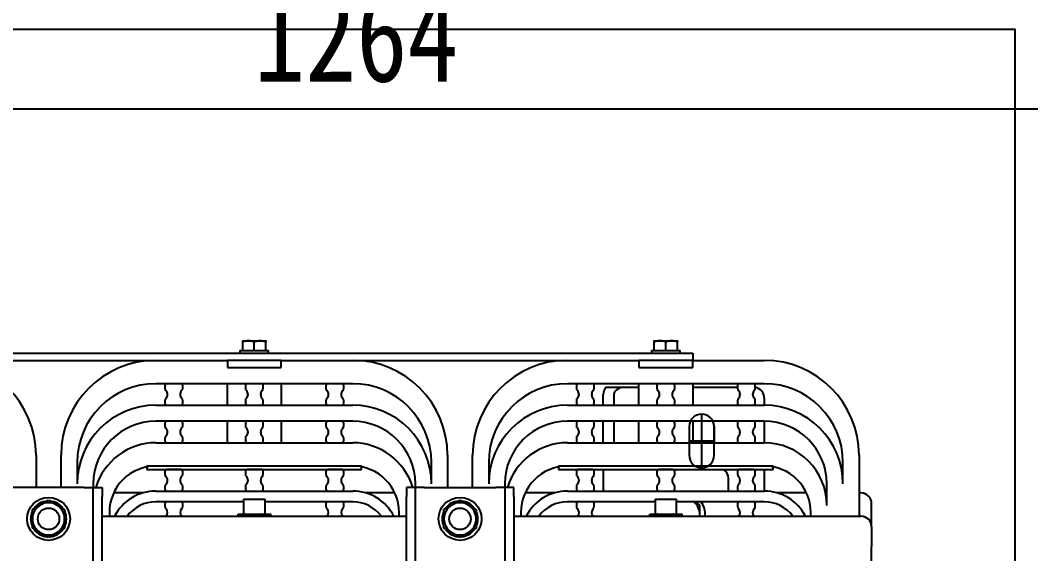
# Model space of a CAD drawing. Extents: x 61367 to 140945, y -1257 to 25588.
# Drawn here: x 79503 to 80068, y 9521 to 9819 of the extents above; entities that cross this region are included whole.
import ezdxf

# ---------------------------------------------------------------- set-up
doc = ezdxf.new("R2010")
doc.units = 0
doc.header["$MEASUREMENT"] = 0
doc.header["$PDMODE"] = 2
doc.header["$PDSIZE"] = 0.2
doc.layers.get('0').update_dxf_attribs({"linetype": 'CONTINUOUS'})
doc.layers.get('DEFPOINTS').update_dxf_attribs({"linetype": 'CONTINUOUS'})
doc.styles.add('仿宋', font='SimSun.ttf', dxfattribs={"width": 0.8})
doc.styles.add('仿宋体', font='仿宋_GB2312.ttf', dxfattribs={"width": 0.8})
doc.dimstyles.new('STANDARD$0', dxfattribs={"dimtxt": 50, "dimasz": 50, "dimexe": 30, "dimexo": 0, "dimgap": 16, "dimtad": 1, "dimdec": 3, "dimdsep": 46, "dimtxsty": '仿宋体', "dimcen": 0, "dimclrd": 6, "dimclre": 6, "dimclrt": 3, "dimazin": 2, "dimtfac": 0.428571, "dimtdec": 3, "dimtmove": 0, "dimatfit": 3, "dimldrblk": 'NONE', "dimfxl": 1, "dimtolj": 1, "dimlwd": 25, "dimlwe": 25, "dimarcsym": 0})

# ---------------------------------------------------------------- blocks, each defined once
blk = doc.blocks.new('*D710')
at = {"color": 4, "linetype": 'Continuous', "lineweight": -2, "transparency": 16777216}
for p, q in [((80323.17, 10407.79), (80323.17, 9746.88)), ((79059.17, 9664.07), (79059.17, 9791.88)), ((80285.67, 9769.38), (79096.67, 9769.38))]:
    blk.add_line(p, q, dxfattribs=at)
at = {"color": 4, "transparency": 16777216}
for points in [[(79096.67, 9775.63), (79096.67, 9763.13), (79059.17, 9769.38)], [(80285.67, 9775.63), (80285.67, 9763.13), (80323.17, 9769.38)]]:
    blk.add_solid(points, dxfattribs=at)
at = {"layer": 'DEFPOINTS', "color": 0, "transparency": 16777216}
for p in [(80323.17, 10407.79), (79059.17, 9769.38), (79059.17, 9664.07)]:
    blk.add_point(p, dxfattribs=at)
at = {"color": 3, "lineweight": -3, "transparency": 16777216, "insert": (79691.17, 9810.63), "char_height": 52.5, "attachment_point": 5, "style": '仿宋'}
blk.add_mtext('\\A1;1264', dxfattribs=at)
blk = doc.blocks.new('fdsgfd')
at = {"color": 42}
for p, q in [((2558.96, 1266.73), (2562.21, 1266.73)), ((2558.96, 1261.43), (2558.96, 1266.14)), ((2562.21, 1266.73), (2568.71, 1266.73)), ((2565.46, 1261.43), (2565.46, 1266.14)), ((2568.71, 1266.73), (2571.96, 1266.73)), ((2571.96, 1261.43), (2571.96, 1266.14)), ((2788.96, 1266.73), (2792.21, 1266.73)), ((2788.96, 1261.43), (2788.96, 1266.14)), ((2792.21, 1266.73), (2798.71, 1266.73)), ((2795.46, 1261.43), (2795.46, 1266.14)), ((2798.71, 1266.73), (2801.96, 1266.73)), ((2801.96, 1261.43), (2801.96, 1266.14)), ((2270.46, 1259.83), (2810.46, 1259.83)), ((2557.46, 1261.43), (2557.46, 1259.83)), ((2557.46, 1261.43), (2573.46, 1261.43)), ((2573.46, 1259.83), (2573.46, 1261.43)), ((2787.46, 1261.43), (2787.46, 1259.83)), ((2787.46, 1261.43), (2803.46, 1261.43)), ((2803.46, 1259.83), (2803.46, 1261.43)), ((2810.46, 1259.83), (2810.46, 1255.83)), ((2390.46, 1255.83), (2510.46, 1255.83)), ((2510.46, 1255.83), (2550.46, 1255.83)), ((2580.46, 1255.83), (2550.46, 1255.83)), ((2550.46, 1255.83), (2550.46, 1251.83)), ((2580.46, 1255.83), (2620.46, 1255.83)), ((2580.46, 1251.83), (2580.46, 1255.83)), ((2620.46, 1255.83), (2740.46, 1255.83)), ((2740.46, 1255.83), (2780.46, 1255.83)), ((2810.46, 1255.83), (2780.46, 1255.83)), ((2780.46, 1255.83), (2780.46, 1251.83)), ((2810.46, 1251.83), (2810.46, 1255.83)), ((2810.46, 1255.83), (2850.46, 1255.83)), ((2550.46, 1251.83), (2580.46, 1251.83)), ((2780.46, 1251.83), (2810.46, 1251.83)), ((2524.46, 1242.83), (2510.46, 1242.83)), ((2524.46, 1242.83), (2516.46, 1242.83)), ((2569.46, 1242.83), (2524.46, 1242.83)), ((2550.46, 1230.83), (2550.46, 1242.83)), ((2569.46, 1242.83), (2561.46, 1242.83)), ((2614.46, 1242.83), (2569.46, 1242.83)), ((2580.46, 1242.83), (2580.46, 1230.83)), ((2614.46, 1242.83), (2606.46, 1242.83)), ((2620.46, 1242.83), (2614.46, 1242.83)), ((2754.46, 1242.83), (2740.46, 1242.83)), ((2754.46, 1242.83), (2746.46, 1242.83)), ((2799.46, 1242.83), (2754.46, 1242.83)), ((2780.46, 1230.83), (2780.46, 1242.83)), ((2799.46, 1242.83), (2791.46, 1242.83)), ((2844.46, 1242.83), (2799.46, 1242.83)), ((2810.46, 1242.83), (2810.46, 1230.83)), ((2844.46, 1242.83), (2836.46, 1242.83)), ((2850.46, 1242.83), (2844.46, 1242.83)), ((2515.46, 1241.83), (2515.46, 1240.4)), ((2525.46, 1240.4), (2525.46, 1241.83)), ((2560.46, 1241.83), (2560.46, 1240.4)), ((2570.46, 1240.4), (2570.46, 1241.83)), ((2605.46, 1241.83), (2605.46, 1240.4)), ((2615.46, 1240.4), (2615.46, 1241.83)), ((2745.46, 1241.83), (2745.46, 1240.4)), ((2755.46, 1240.4), (2755.46, 1241.83)), ((2762.07, 1240.83), (2772.46, 1240.83)), ((2772.46, 1240.83), (2780.46, 1240.83)), ((2790.46, 1241.83), (2790.46, 1240.4)), ((2800.46, 1240.4), (2800.46, 1241.83)), ((2810.46, 1240.83), (2835.46, 1240.83)), ((2835.46, 1241.83), (2835.46, 1240.4)), ((2845.46, 1240.4), (2845.46, 1241.83)), ((2515.46, 1233.25), (2515.46, 1231.83)), ((2525.46, 1231.83), (2525.46, 1233.25)), ((2560.46, 1233.25), (2560.46, 1231.83)), ((2570.46, 1231.83), (2570.46, 1233.25)), ((2605.46, 1233.25), (2605.46, 1231.83)), ((2615.46, 1231.83), (2615.46, 1233.25)), ((2745.46, 1233.25), (2745.46, 1231.83)), ((2755.46, 1231.83), (2755.46, 1233.25)), ((2760.46, 1230.83), (2760.46, 1236.85)), ((2766.46, 1236.85), (2766.46, 1230.83)), ((2790.46, 1233.25), (2790.46, 1231.83)), ((2800.46, 1231.83), (2800.46, 1233.25)), ((2835.46, 1233.25), (2835.46, 1231.83)), ((2845.46, 1231.83), (2845.46, 1233.25)), ((2850.46, 1234.83), (2850.46, 1230.83)), ((2510.46, 1230.83), (2524.46, 1230.83)), ((2516.46, 1230.83), (2524.46, 1230.83)), ((2524.46, 1230.83), (2569.46, 1230.83)), ((2561.46, 1230.83), (2569.46, 1230.83)), ((2569.46, 1230.83), (2614.46, 1230.83)), ((2606.46, 1230.83), (2614.46, 1230.83)), ((2614.46, 1230.83), (2620.46, 1230.83)), ((2740.46, 1230.83), (2754.46, 1230.83)), ((2746.46, 1230.83), (2754.46, 1230.83)), ((2754.46, 1230.83), (2799.46, 1230.83)), ((2791.46, 1230.83), (2799.46, 1230.83)), ((2799.46, 1230.83), (2844.46, 1230.83)), ((2815.46, 1225.83), (2815.46, 1195.83)), ((2836.46, 1230.83), (2844.46, 1230.83)), ((2844.46, 1230.83), (2850.46, 1230.83)), ((2524.46, 1221.83), (2510.46, 1221.83)), ((2515.46, 1220.83), (2515.46, 1219.4)), ((2524.46, 1221.83), (2516.46, 1221.83)), ((2569.46, 1221.83), (2524.46, 1221.83)), ((2525.46, 1219.4), (2525.46, 1220.83)), ((2550.46, 1209.83), (2550.46, 1221.83)), ((2560.46, 1220.83), (2560.46, 1219.4)), ((2569.46, 1221.83), (2561.46, 1221.83)), ((2614.46, 1221.83), (2569.46, 1221.83)), ((2570.46, 1219.4), (2570.46, 1220.83)), ((2580.46, 1221.83), (2580.46, 1209.83)), ((2605.46, 1220.83), (2605.46, 1219.4)), ((2614.46, 1221.83), (2606.46, 1221.83)), ((2620.46, 1221.83), (2614.46, 1221.83)), ((2615.46, 1219.4), (2615.46, 1220.83)), ((2754.46, 1221.83), (2740.46, 1221.83)), ((2745.46, 1220.83), (2745.46, 1219.4)), ((2754.46, 1221.83), (2746.46, 1221.83)), ((2799.46, 1221.83), (2754.46, 1221.83)), ((2755.46, 1219.4), (2755.46, 1220.83)), ((2760.46, 1209.83), (2760.46, 1221.83)), ((2766.46, 1221.83), (2766.46, 1209.83)), ((2780.46, 1209.83), (2780.46, 1221.83)), ((2790.46, 1220.83), (2790.46, 1219.4)), ((2799.46, 1221.83), (2791.46, 1221.83)), ((2844.46, 1221.83), (2799.46, 1221.83)), ((2800.46, 1219.4), (2800.46, 1220.83)), ((2810.46, 1221.83), (2810.46, 1209.83)), ((2835.46, 1220.83), (2835.46, 1219.4)), ((2844.46, 1221.83), (2836.46, 1221.83)), ((2850.46, 1221.83), (2844.46, 1221.83)), ((2845.46, 1219.4), (2845.46, 1220.83)), ((2850.46, 1221.83), (2850.46, 1209.83)), ((2822.46, 1218.83), (2822.46, 1209.83)), ((2510.46, 1209.83), (2524.46, 1209.83)), ((2515.46, 1212.25), (2515.46, 1210.83)), ((2516.46, 1209.83), (2524.46, 1209.83)), ((2524.46, 1209.83), (2569.46, 1209.83)), ((2525.46, 1210.83), (2525.46, 1212.25)), ((2560.46, 1212.25), (2560.46, 1210.83)), ((2561.46, 1209.83), (2569.46, 1209.83)), ((2569.46, 1209.83), (2614.46, 1209.83)), ((2570.46, 1210.83), (2570.46, 1212.25)), ((2605.46, 1212.25), (2605.46, 1210.83)), ((2606.46, 1209.83), (2614.46, 1209.83)), ((2614.46, 1209.83), (2620.46, 1209.83)), ((2615.46, 1210.83), (2615.46, 1212.25)), ((2740.46, 1209.83), (2754.46, 1209.83)), ((2745.46, 1212.25), (2745.46, 1210.83)), ((2746.46, 1209.83), (2754.46, 1209.83)), ((2754.46, 1209.83), (2799.46, 1209.83)), ((2755.46, 1210.83), (2755.46, 1212.25)), ((2790.46, 1212.25), (2790.46, 1210.83)), ((2791.46, 1209.83), (2799.46, 1209.83)), ((2799.46, 1209.83), (2844.46, 1209.83)), ((2800.46, 1210.83), (2800.46, 1212.25)), ((2808.46, 1210.83), (2822.46, 1210.83)), ((2835.46, 1212.25), (2835.46, 1210.83)), ((2836.46, 1209.83), (2844.46, 1209.83)), ((2844.46, 1209.83), (2850.46, 1209.83)), ((2845.46, 1210.83), (2845.46, 1212.25)), ((2443.46, 1202.83), (2443.46, 1184.83)), ((2457.46, 1184.83), (2457.46, 1202.83)), ((2466.46, 1198.83), (2466.46, 1186.83)), ((2664.46, 1186.83), (2664.46, 1198.83)), ((2673.46, 1202.83), (2673.46, 1184.83)), ((2687.46, 1184.83), (2687.46, 1202.83)), ((2696.46, 1198.83), (2696.46, 1186.83)), ((2894.46, 1186.83), (2894.46, 1198.83)), ((2903.46, 1202.83), (2903.46, 1168.83)), ((2505.46, 1196.83), (2505.46, 1196.34)), ((2510.46, 1196.83), (2505.46, 1196.83)), ((2505.46, 1196.34), (2505.46, 1194.83)), ((2505.46, 1194.83), (2524.46, 1194.83)), ((2620.46, 1196.83), (2510.46, 1196.83)), ((2620.46, 1196.83), (2510.46, 1196.83)), ((2515.46, 1193.83), (2515.46, 1192.4)), ((2524.46, 1194.83), (2516.46, 1194.83)), ((2524.46, 1194.83), (2569.46, 1194.83)), ((2525.46, 1192.4), (2525.46, 1193.83)), ((2560.46, 1193.83), (2560.46, 1192.4)), ((2569.46, 1194.83), (2561.46, 1194.83)), ((2569.46, 1194.83), (2614.46, 1194.83)), ((2570.46, 1192.4), (2570.46, 1193.83)), ((2605.46, 1193.83), (2605.46, 1192.4)), ((2614.46, 1194.83), (2606.46, 1194.83)), ((2614.46, 1194.83), (2625.46, 1194.83)), ((2615.46, 1192.4), (2615.46, 1193.83)), ((2625.46, 1196.83), (2620.46, 1196.83)), ((2625.46, 1196.34), (2625.46, 1196.83)), ((2625.46, 1194.83), (2625.46, 1196.34)), ((2740.46, 1196.83), (2735.46, 1196.83)), ((2735.46, 1196.83), (2735.46, 1196.34)), ((2735.46, 1196.34), (2735.46, 1194.83)), ((2735.46, 1194.83), (2754.46, 1194.83)), ((2850.46, 1196.83), (2740.46, 1196.83)), ((2850.46, 1196.83), (2740.46, 1196.83)), ((2745.46, 1193.83), (2745.46, 1192.4)), ((2754.46, 1194.83), (2746.46, 1194.83)), ((2754.46, 1194.83), (2799.46, 1194.83)), ((2755.46, 1192.4), (2755.46, 1193.83)), ((2760.46, 1194.83), (2760.46, 1182.83)), ((2790.46, 1193.83), (2790.46, 1192.4)), ((2799.46, 1194.83), (2791.46, 1194.83)), ((2799.46, 1194.83), (2844.46, 1194.83)), ((2800.46, 1192.4), (2800.46, 1193.83)), ((2835.46, 1193.83), (2835.46, 1192.4)), ((2844.46, 1194.83), (2836.46, 1194.83)), ((2844.46, 1194.83), (2855.46, 1194.83)), ((2845.46, 1192.4), (2845.46, 1193.83)), ((2855.46, 1196.83), (2850.46, 1196.83)), ((2850.46, 1194.83), (2850.46, 1182.83)), ((2855.46, 1196.34), (2855.46, 1196.83)), ((2855.46, 1194.83), (2855.46, 1196.34)), ((2475.46, 1186.83), (2475.46, 1184.83)), ((2655.46, 1184.83), (2655.46, 1186.83)), ((2705.46, 1186.83), (2705.46, 1184.83)), ((2830.46, 1182.83), (2830.46, 1189.83)), ((2885.46, 1174.83), (2885.46, 1186.83)), ((2470.46, 1184.83), (2430.46, 1184.83)), ((2470.46, 1184.83), (2475.46, 1184.83)), ((2475.46, 1184.83), (2480.46, 1184.83)), ((2475.46, 1179.83), (2475.46, 1184.83)), ((2480.46, 1184.83), (2480.46, 1179.83)), ((2503.32, 1181.83), (2486.91, 1181.83)), ((2510.46, 1182.83), (2524.46, 1182.83)), ((2515.46, 1185.25), (2515.46, 1183.83)), ((2516.46, 1182.83), (2524.46, 1182.83)), ((2524.46, 1182.83), (2569.46, 1182.83)), ((2525.46, 1183.83), (2525.46, 1185.25)), ((2560.46, 1185.25), (2560.46, 1183.83)), ((2561.46, 1182.83), (2569.46, 1182.83)), ((2569.46, 1182.83), (2614.46, 1182.83)), ((2570.46, 1183.83), (2570.46, 1185.25)), ((2605.46, 1185.25), (2605.46, 1183.83)), ((2606.46, 1182.83), (2614.46, 1182.83)), ((2614.46, 1182.83), (2620.46, 1182.83)), ((2615.46, 1183.83), (2615.46, 1185.25)), ((2644.02, 1181.83), (2627.61, 1181.83)), ((2655.46, 1184.83), (2650.46, 1184.83)), ((2650.46, 1184.83), (2650.46, 1179.83)), ((2655.46, 1179.83), (2655.46, 1184.83)), ((2660.46, 1184.83), (2655.46, 1184.83)), ((2660.46, 1184.83), (2700.46, 1184.83)), ((2705.46, 1184.83), (2700.46, 1184.83)), ((2705.46, 1184.83), (2705.46, 1179.83)), ((2710.46, 1184.83), (2705.46, 1184.83)), ((2710.46, 1179.83), (2710.46, 1184.83)), ((2733.32, 1181.83), (2716.91, 1181.83)), ((2740.46, 1182.83), (2754.46, 1182.83)), ((2745.46, 1185.25), (2745.46, 1183.83)), ((2746.46, 1182.83), (2754.46, 1182.83)), ((2754.46, 1182.83), (2799.46, 1182.83)), ((2755.46, 1183.83), (2755.46, 1185.25)), ((2790.46, 1185.25), (2790.46, 1183.83)), ((2791.46, 1182.83), (2799.46, 1182.83)), ((2799.46, 1182.83), (2844.46, 1182.83)), ((2800.46, 1183.83), (2800.46, 1185.25)), ((2835.46, 1185.25), (2835.46, 1183.83)), ((2836.46, 1182.83), (2844.46, 1182.83)), ((2844.46, 1182.83), (2850.46, 1182.83)), ((2845.46, 1183.83), (2845.46, 1185.25)), ((2874.02, 1181.83), (2857.61, 1181.83)), ((2885.46, 1181.83), (2884.76, 1181.83)), ((2904.46, 1181.83), (2903.46, 1181.83)), ((2475.46, 881.83), (2475.46, 1179.83)), ((2480.46, 881.83), (2480.46, 1179.83)), ((2524.46, 1176.83), (2510.46, 1176.83)), ((2515.46, 1175.83), (2515.46, 1174.4)), ((2524.46, 1176.83), (2516.46, 1176.83)), ((2559.46, 1176.83), (2524.46, 1176.83)), ((2525.46, 1174.4), (2525.46, 1175.83)), ((2559.46, 1178.36), (2559.46, 1169.87)), ((2559.46, 1178.36), (2571.46, 1178.36)), ((2571.46, 1169.87), (2571.46, 1178.36)), ((2614.46, 1176.83), (2571.46, 1176.83)), ((2605.46, 1175.83), (2605.46, 1174.4)), ((2614.46, 1176.83), (2606.46, 1176.83)), ((2620.46, 1176.83), (2614.46, 1176.83)), ((2615.46, 1174.4), (2615.46, 1175.83)), ((2650.46, 881.83), (2650.46, 1179.83)), ((2655.46, 881.83), (2655.46, 1179.83)), ((2705.46, 1179.83), (2705.46, 881.83)), ((2710.46, 1179.83), (2710.46, 881.83)), ((2754.46, 1176.83), (2740.46, 1176.83)), ((2745.46, 1175.83), (2745.46, 1174.4)), ((2754.46, 1176.83), (2746.46, 1176.83)), ((2789.46, 1176.83), (2754.46, 1176.83)), ((2755.46, 1174.4), (2755.46, 1175.83)), ((2789.46, 1178.36), (2789.46, 1169.87)), ((2789.46, 1178.36), (2801.46, 1178.36)), ((2801.46, 1169.87), (2801.46, 1178.36)), ((2844.46, 1176.83), (2801.46, 1176.83)), ((2835.46, 1175.83), (2835.46, 1174.4)), ((2844.46, 1176.83), (2836.46, 1176.83)), ((2850.46, 1176.83), (2844.46, 1176.83)), ((2845.46, 1174.4), (2845.46, 1175.83)), ((2910.46, 1162.83), (2910.46, 1175.83)), ((2484.46, 1170.83), (2484.46, 1168.83)), ((2556.46, 1169.87), (2560.96, 1169.87)), ((2560.96, 1169.87), (2569.96, 1169.87)), ((2569.96, 1169.87), (2574.46, 1169.87)), ((2646.46, 1168.83), (2646.46, 1170.83)), ((2714.46, 1170.83), (2714.46, 1168.83)), ((2786.46, 1169.87), (2790.96, 1169.87)), ((2790.96, 1169.87), (2799.96, 1169.87)), ((2799.96, 1169.87), (2804.46, 1169.87)), ((2876.46, 1168.83), (2876.46, 1170.83)), ((2480.46, 1168.83), (2650.46, 1168.83)), ((2556.46, 1169.07), (2556.46, 1168.83)), ((2565.46, 1169.07), (2565.46, 1168.83)), ((2574.46, 1169.07), (2574.46, 1168.83)), ((2710.46, 1168.83), (2904.46, 1168.83)), ((2786.46, 1169.07), (2786.46, 1168.83)), ((2795.46, 1169.07), (2795.46, 1168.83)), ((2804.46, 1169.07), (2804.46, 1168.83)), ((2910.46, 1162.83), (2910.46, 1151.83)), ((2910.46, 1143.83), (2910.46, 1151.83))]:
    blk.add_line(p, q, dxfattribs=at)
blk.add_lwpolyline([(2822.46, 1202.83), (2822.46, 1218.83, 1), (2808.46, 1218.83), (2808.46, 1202.83, 1)], format="xyb", close=True, dxfattribs=at)
for points in [[(2441.46, 1172.52), (2443.67, 1173.79), (2445.96, 1175.12)], [(2445.96, 1175.12), (2446.28, 1175.3), (2448.38, 1176.51), (2450.46, 1177.72)], [(2450.46, 1177.72), (2452.67, 1176.44), (2454.96, 1175.12)], [(2454.96, 1175.12), (2455.28, 1174.93), (2457.38, 1173.73), (2459.46, 1172.52)], [(2671.46, 1172.52), (2673.67, 1173.79), (2675.96, 1175.12)], [(2675.96, 1175.12), (2676.28, 1175.3), (2678.38, 1176.51), (2680.46, 1177.72)], [(2680.46, 1177.72), (2682.67, 1176.44), (2684.96, 1175.12)], [(2684.96, 1175.12), (2685.28, 1174.93), (2687.38, 1173.73), (2689.46, 1172.52)], [(2441.46, 1167.33), (2441.46, 1167.42), (2441.46, 1169.97), (2441.46, 1172.52)], [(2459.46, 1172.52), (2459.46, 1169.98), (2459.46, 1167.33)], [(2560.96, 1169.87), (2560.64, 1169.87), (2558.55, 1169.63), (2556.46, 1169.07)], [(2556.46, 1169.07), (2556.46, 1169.65), (2556.46, 1169.87)], [(2565.46, 1169.07), (2563.26, 1169.65), (2560.96, 1169.87)], [(2569.96, 1169.87), (2569.64, 1169.87), (2567.55, 1169.63), (2565.46, 1169.07)], [(2574.46, 1169.07), (2572.26, 1169.65), (2569.96, 1169.87)], [(2574.46, 1169.87), (2574.46, 1169.87), (2574.46, 1169.65), (2574.46, 1169.07)], [(2671.46, 1167.33), (2671.46, 1167.42), (2671.46, 1169.97), (2671.46, 1172.52)], [(2689.46, 1172.52), (2689.46, 1169.98), (2689.46, 1167.33)], [(2790.96, 1169.87), (2790.64, 1169.87), (2788.55, 1169.63), (2786.46, 1169.07)], [(2786.46, 1169.07), (2786.46, 1169.65), (2786.46, 1169.87)], [(2795.46, 1169.07), (2793.26, 1169.65), (2790.96, 1169.87)], [(2799.96, 1169.87), (2799.64, 1169.87), (2797.55, 1169.63), (2795.46, 1169.07)], [(2804.46, 1169.07), (2802.26, 1169.65), (2799.96, 1169.87)], [(2804.46, 1169.87), (2804.46, 1169.87), (2804.46, 1169.65), (2804.46, 1169.07)], [(2441.46, 1162.13), (2441.46, 1164.67), (2441.46, 1167.33)], [(2459.46, 1167.33), (2459.46, 1167.23), (2459.46, 1164.68), (2459.46, 1162.13)], [(2671.46, 1162.13), (2671.46, 1164.67), (2671.46, 1167.33)], [(2689.46, 1167.33), (2689.46, 1167.23), (2689.46, 1164.68), (2689.46, 1162.13)], [(2445.96, 1159.53), (2445.64, 1159.72), (2443.55, 1160.92), (2441.46, 1162.13)], [(2450.46, 1156.93), (2448.26, 1158.21), (2445.96, 1159.53)], [(2454.96, 1159.53), (2454.64, 1159.35), (2452.55, 1158.14), (2450.46, 1156.93)], [(2459.46, 1162.13), (2457.26, 1160.86), (2454.96, 1159.53)], [(2675.96, 1159.53), (2675.64, 1159.72), (2673.55, 1160.92), (2671.46, 1162.13)], [(2680.46, 1156.93), (2678.26, 1158.21), (2675.96, 1159.53)], [(2684.96, 1159.53), (2684.64, 1159.35), (2682.55, 1158.14), (2680.46, 1156.93)], [(2689.46, 1162.13), (2687.26, 1160.86), (2684.96, 1159.53)]]:
    blk.add_lwpolyline(points, dxfattribs=at)
for centre, radius in [((2450.46, 1167.33), 12), ((2680.46, 1167.33), 12), ((2450.46, 1167.33), 6), ((2680.46, 1167.33), 6)]:
    blk.add_circle(centre, radius, dxfattribs=at)
for centre, radius, start, end in [((2390.46, 1202.83), 53, 360, 90), ((2510.46, 1202.83), 53, 90, 180), ((2620.46, 1202.83), 53, 360, 90), ((2740.46, 1202.83), 53, 90, 180), ((2850.46, 1202.83), 53, 360, 90), ((2510.46, 1198.83), 44, 90, 180), ((2516.46, 1241.83), 1, 90.409, 180), ((2524.46, 1241.83), 1, 0, 90), ((2561.46, 1241.83), 1, 90.409, 180), ((2569.46, 1241.83), 1, 0, 90), ((2606.46, 1241.83), 1, 90.409, 180), ((2614.46, 1241.83), 1, 0, 90), ((2620.46, 1198.83), 44, 0, 90), ((2740.46, 1198.83), 44, 90, 180), ((2746.46, 1241.83), 1, 90.409, 180), ((2754.46, 1241.83), 1, 0, 90), ((2791.46, 1241.83), 1, 90.409, 180), ((2799.46, 1241.83), 1, 0, 90), ((2836.46, 1241.83), 1, 90.409, 180), ((2844.46, 1241.83), 1, 0, 90), ((2850.46, 1198.83), 44, 0, 90), ((2517.46, 1240.4), 2, 179.9995, 225.5742), ((2513.96, 1236.83), 3, 314.4271, 45.5729), ((2526.96, 1236.83), 3, 134.427, 225.5732), ((2523.46, 1240.4), 2, 314.4271, 360), ((2562.46, 1240.4), 2, 179.9995, 225.5742), ((2558.96, 1236.83), 3, 314.4271, 45.5729), ((2571.96, 1236.83), 3, 134.427, 225.5732), ((2568.46, 1240.4), 2, 314.4271, 360), ((2607.46, 1240.4), 2, 179.9995, 225.5742), ((2603.96, 1236.83), 3, 314.4271, 45.5729), ((2616.96, 1236.83), 3, 134.427, 225.5732), ((2613.46, 1240.4), 2, 314.4271, 360), ((2747.46, 1240.4), 2, 179.9995, 225.5742), ((2743.96, 1236.83), 3, 314.4271, 45.5729), ((2756.96, 1236.83), 3, 134.427, 225.5732), ((2753.46, 1240.4), 2, 314.4271, 360), ((2792.46, 1240.4), 2, 179.9995, 225.5742), ((2788.96, 1236.83), 3, 314.4271, 45.5729), ((2801.96, 1236.83), 3, 134.427, 225.5732), ((2798.46, 1240.4), 2, 314.4271, 360), ((2837.46, 1240.4), 2, 179.9995, 225.5742), ((2833.96, 1236.83), 3, 314.4271, 45.5729), ((2846.96, 1236.83), 3, 134.427, 225.5732), ((2843.46, 1240.4), 2, 314.4271, 360), ((2844.46, 1234.83), 6, 0, 80.4016), ((2517.46, 1233.25), 2, 134.4258, 180.0005), ((2516.46, 1231.83), 1, 180.001, 269.9975), ((2524.46, 1231.83), 1, 270, 360), ((2523.46, 1233.25), 2, 0.0005, 45.5717), ((2562.46, 1233.25), 2, 134.4258, 180.0005), ((2561.46, 1231.83), 1, 180.001, 269.9975), ((2569.46, 1231.83), 1, 270, 360), ((2568.46, 1233.25), 2, 0.0005, 45.5717), ((2607.46, 1233.25), 2, 134.4258, 180.0005), ((2606.46, 1231.83), 1, 180.001, 269.9975), ((2614.46, 1231.83), 1, 270, 360), ((2613.46, 1233.25), 2, 0.0005, 45.5717), ((2747.46, 1233.25), 2, 134.4258, 180.0005), ((2746.46, 1231.83), 1, 180.001, 269.9975), ((2754.46, 1231.83), 1, 270, 360), ((2753.46, 1233.25), 2, 0.0005, 45.5717), ((2792.46, 1233.25), 2, 134.4258, 180.0005), ((2791.46, 1231.83), 1, 180.001, 269.9975), ((2799.46, 1231.83), 1, 270, 360), ((2798.46, 1233.25), 2, 0.0005, 45.5717), ((2837.46, 1233.25), 2, 134.4258, 180.0005), ((2836.46, 1231.83), 1, 180.001, 269.9975), ((2844.46, 1231.83), 1, 270, 360), ((2843.46, 1233.25), 2, 0.0005, 45.5717), ((2510.46, 1186.83), 44, 90, 180), ((2620.46, 1186.83), 44, 0, 90), ((2740.46, 1186.83), 44, 90, 180), ((2850.46, 1186.83), 44, 0, 90), ((2510.46, 1186.83), 35, 90, 180), ((2516.46, 1220.83), 1, 90.409, 180), ((2524.46, 1220.83), 1, 0, 90), ((2561.46, 1220.83), 1, 90.409, 180), ((2569.46, 1220.83), 1, 0, 90), ((2606.46, 1220.83), 1, 90.409, 180), ((2614.46, 1220.83), 1, 0, 90), ((2620.46, 1186.83), 35, 360, 90), ((2740.46, 1186.83), 35, 90, 180), ((2746.46, 1220.83), 1, 90.409, 180), ((2754.46, 1220.83), 1, 0, 90), ((2791.46, 1220.83), 1, 90.409, 180), ((2799.46, 1220.83), 1, 0, 90), ((2815.46, 1218.83), 7, 0, 25.3769), ((2836.46, 1220.83), 1, 90.409, 180), ((2844.46, 1220.83), 1, 0, 90), ((2850.46, 1186.83), 35, 360, 90), ((2517.46, 1219.4), 2, 179.9995, 225.5742), ((2513.96, 1215.83), 3, 314.4271, 45.5729), ((2526.96, 1215.83), 3, 134.427, 225.5732), ((2523.46, 1219.4), 2, 314.4271, 360), ((2562.46, 1219.4), 2, 179.9995, 225.5742), ((2558.96, 1215.83), 3, 314.4271, 45.5729), ((2571.96, 1215.83), 3, 134.427, 225.5732), ((2568.46, 1219.4), 2, 314.4271, 360), ((2607.46, 1219.4), 2, 179.9995, 225.5742), ((2603.96, 1215.83), 3, 314.4271, 45.5729), ((2616.96, 1215.83), 3, 134.427, 225.5732), ((2613.46, 1219.4), 2, 314.4271, 360), ((2747.46, 1219.4), 2, 179.9995, 225.5742), ((2743.96, 1215.83), 3, 314.4271, 45.5729), ((2756.96, 1215.83), 3, 134.427, 225.5732), ((2753.46, 1219.4), 2, 314.4271, 360), ((2792.46, 1219.4), 2, 179.9995, 225.5742), ((2788.96, 1215.83), 3, 314.4271, 45.5729), ((2801.96, 1215.83), 3, 134.427, 225.5732), ((2798.46, 1219.4), 2, 314.4271, 360), ((2837.46, 1219.4), 2, 179.9995, 225.5742), ((2833.96, 1215.83), 3, 314.4271, 45.5729), ((2846.96, 1215.83), 3, 134.427, 225.5732), ((2843.46, 1219.4), 2, 314.4271, 360), ((2510.46, 1174.83), 35, 90, 163.3985), ((2517.46, 1212.25), 2, 134.4258, 180.0005), ((2516.46, 1210.83), 1, 180.001, 269.9975), ((2524.46, 1210.83), 1, 270, 360), ((2523.46, 1212.25), 2, 0.0005, 45.5717), ((2562.46, 1212.25), 2, 134.4258, 180.0005), ((2561.46, 1210.83), 1, 180.001, 269.9975), ((2569.46, 1210.83), 1, 270, 360), ((2568.46, 1212.25), 2, 0.0005, 45.5717), ((2607.46, 1212.25), 2, 134.4258, 180.0005), ((2606.46, 1210.83), 1, 180.001, 269.9975), ((2614.46, 1210.83), 1, 270, 360), ((2613.46, 1212.25), 2, 0.0005, 45.5717), ((2620.46, 1174.83), 35, 16.6015, 90), ((2740.46, 1174.83), 35, 90, 163.3985), ((2747.46, 1212.25), 2, 134.4258, 180.0005), ((2746.46, 1210.83), 1, 180.001, 269.9975), ((2754.46, 1210.83), 1, 270, 360), ((2753.46, 1212.25), 2, 0.0005, 45.5717), ((2792.46, 1212.25), 2, 134.4258, 180.0005), ((2791.46, 1210.83), 1, 180.001, 269.9975), ((2799.46, 1210.83), 1, 270, 360), ((2798.46, 1212.25), 2, 0.0005, 45.5717), ((2837.46, 1212.25), 2, 134.4258, 180.0005), ((2836.46, 1210.83), 1, 180.001, 269.9975), ((2844.46, 1210.83), 1, 270, 360), ((2843.46, 1212.25), 2, 0.0005, 45.5717), ((2850.46, 1174.83), 35, 360, 90), ((2510.46, 1170.83), 26, 90, 180), ((2516.46, 1193.83), 1, 90.409, 180), ((2517.46, 1192.4), 2, 179.9995, 225.5742), ((2524.46, 1193.83), 1, 0, 90), ((2523.46, 1192.4), 2, 314.4271, 360), ((2561.46, 1193.83), 1, 90.409, 180), ((2562.46, 1192.4), 2, 179.9995, 225.5742), ((2569.46, 1193.83), 1, 0, 90), ((2568.46, 1192.4), 2, 314.4271, 360), ((2606.46, 1193.83), 1, 90.409, 180), ((2607.46, 1192.4), 2, 179.9995, 225.5742), ((2614.46, 1193.83), 1, 0, 90), ((2613.46, 1192.4), 2, 314.4271, 360), ((2620.46, 1170.83), 26, 0, 90), ((2740.46, 1170.83), 26, 90, 180), ((2746.46, 1193.83), 1, 90.409, 180), ((2747.46, 1192.4), 2, 179.9995, 225.5742), ((2754.46, 1193.83), 1, 0, 90), ((2753.46, 1192.4), 2, 314.4271, 360), ((2791.46, 1193.83), 1, 90.409, 180), ((2792.46, 1192.4), 2, 179.9995, 225.5742), ((2799.46, 1193.83), 1, 0, 90), ((2798.46, 1192.4), 2, 314.4271, 360), ((2824.46, 1189.83), 6, 0, 56.4427), ((2836.46, 1193.83), 1, 90.409, 180), ((2837.46, 1192.4), 2, 179.9995, 225.5742), ((2844.46, 1193.83), 1, 0, 90), ((2843.46, 1192.4), 2, 314.4271, 360), ((2850.46, 1170.83), 26, 0, 90), ((2517.46, 1185.25), 2, 134.4258, 180.0005), ((2513.96, 1188.83), 3, 314.4271, 45.5729), ((2526.96, 1188.83), 3, 134.427, 225.5732), ((2523.46, 1185.25), 2, 0.0005, 45.5717), ((2562.46, 1185.25), 2, 134.4258, 180.0005), ((2558.96, 1188.83), 3, 314.4271, 45.5729), ((2571.96, 1188.83), 3, 134.427, 225.5732), ((2568.46, 1185.25), 2, 0.0005, 45.5717), ((2607.46, 1185.25), 2, 134.4258, 180.0005), ((2603.96, 1188.83), 3, 314.4271, 45.5729), ((2616.96, 1188.83), 3, 134.427, 225.5732), ((2613.46, 1185.25), 2, 0.0005, 45.5717), ((2747.46, 1185.25), 2, 134.4258, 180.0005), ((2743.96, 1188.83), 3, 314.4271, 45.5729), ((2756.96, 1188.83), 3, 134.427, 225.5732), ((2753.46, 1185.25), 2, 0.0005, 45.5717), ((2792.46, 1185.25), 2, 134.4258, 180.0005), ((2788.96, 1188.83), 3, 314.4271, 45.5729), ((2801.96, 1188.83), 3, 134.427, 225.5732), ((2798.46, 1185.25), 2, 0.0005, 45.5717), ((2837.46, 1185.25), 2, 134.4258, 180.0005), ((2833.96, 1188.83), 3, 314.4271, 45.5729), ((2846.96, 1188.83), 3, 134.427, 225.5732), ((2843.46, 1185.25), 2, 0.0005, 45.5717), ((2510.46, 1156.83), 26, 90, 152.5136), ((2516.46, 1183.83), 1, 180.001, 269.9975), ((2524.46, 1183.83), 1, 270, 360), ((2561.46, 1183.83), 1, 180.001, 269.9975), ((2569.46, 1183.83), 1, 270, 360), ((2606.46, 1183.83), 1, 180.001, 269.9975), ((2614.46, 1183.83), 1, 270, 360), ((2620.46, 1156.83), 26, 27.4864, 90), ((2740.46, 1156.83), 26, 90, 152.5136), ((2746.46, 1183.83), 1, 180.001, 269.9975), ((2754.46, 1183.83), 1, 270, 360), ((2791.46, 1183.83), 1, 180.001, 269.9975), ((2799.46, 1183.83), 1, 270, 360), ((2836.46, 1183.83), 1, 180.001, 269.9975), ((2844.46, 1183.83), 1, 270, 360), ((2850.46, 1156.83), 26, 27.4864, 90), ((2904.46, 1175.83), 6, 0, 90), ((2450.46, 1167.33), 9, 120, 180), ((2450.46, 1167.33), 10, 96.025, 143.6372), ((2450.46, 1167.33), 9, 60, 120), ((2450.46, 1167.33), 10, 36.4324, 83.8179), ((2450.46, 1167.33), 9, 0, 60), ((2510.46, 1156.83), 20, 90, 143.1301), ((2516.46, 1175.83), 1, 90.409, 180), ((2524.46, 1175.83), 1, 0, 90), ((2606.46, 1175.83), 1, 90.409, 180), ((2614.46, 1175.83), 1, 0, 90), ((2620.46, 1156.83), 20, 36.8699, 90), ((2680.46, 1167.33), 9, 120, 180), ((2680.46, 1167.33), 10, 96.025, 143.6372), ((2680.46, 1167.33), 9, 60, 120), ((2680.46, 1167.33), 10, 36.4324, 83.8179), ((2680.46, 1167.33), 9, 0, 60), ((2740.46, 1156.83), 20, 90, 143.1301), ((2746.46, 1175.83), 1, 90.409, 180), ((2754.46, 1175.83), 1, 0, 90), ((2805.46, 1169.83), 9, 0, 51.0576), ((2805.46, 1169.83), 12, 355.2198, 35.6853), ((2836.46, 1175.83), 1, 90.409, 180), ((2844.46, 1175.83), 1, 0, 90), ((2850.46, 1156.83), 20, 36.8699, 90), ((2450.46, 1167.33), 10, 155.1535, 205.1476), ((2450.46, 1167.33), 10, 0, 24.995), ((2517.46, 1174.4), 2, 179.9995, 225.5742), ((2513.96, 1170.83), 3, 318.1892, 45.5729), ((2526.96, 1170.83), 3, 134.427, 221.8101), ((2523.46, 1174.4), 2, 314.4271, 360), ((2607.46, 1174.4), 2, 179.9995, 225.5742), ((2603.96, 1170.83), 3, 318.1892, 45.5729), ((2616.96, 1170.83), 3, 134.427, 221.8101), ((2613.46, 1174.4), 2, 314.4271, 360), ((2680.46, 1167.33), 10, 155.1535, 205.1476), ((2680.46, 1167.33), 10, 0, 24.995), ((2747.46, 1174.4), 2, 179.9995, 225.5742), ((2743.96, 1170.83), 3, 318.1892, 45.5729), ((2756.96, 1170.83), 3, 134.427, 221.8101), ((2753.46, 1174.4), 2, 314.4271, 360), ((2805.46, 1169.83), 9, 353.6206, 0), ((2837.46, 1174.4), 2, 179.9995, 225.5742), ((2833.96, 1170.83), 3, 318.1892, 45.5729), ((2846.96, 1170.83), 3, 134.427, 221.8101), ((2843.46, 1174.4), 2, 314.4271, 360), ((2450.46, 1167.33), 9, 180, 240), ((2450.46, 1167.33), 9, 300, 0), ((2450.46, 1167.33), 10, 335.2974, 0), ((2680.46, 1167.33), 9, 180, 240), ((2680.46, 1167.33), 9, 300, 0), ((2680.46, 1167.33), 10, 335.2974, 0), ((2904.46, 1162.83), 6, 0, 90), ((2450.46, 1167.33), 10, 216.4914, 263.6898), ((2450.46, 1167.33), 9, 240, 300), ((2450.46, 1167.33), 10, 275.8357, 323.7167), ((2680.46, 1167.33), 10, 216.4914, 263.6898), ((2680.46, 1167.33), 9, 240, 300), ((2680.46, 1167.33), 10, 275.8357, 323.7167)]:
    blk.add_arc(centre, radius, start, end, dxfattribs=at)
for major_axis, start_param, end_param in [((12, 0), 2.617994, 3.141593), ((-6, 0), 4.712389, 6.283185)]:
    blk.add_ellipse((2772.46, 1236.85), major_axis=major_axis, ratio=0.661765, start_param=start_param, end_param=end_param, dxfattribs=at)
for points in [[(2562.21, 1266.73), (2560.71, 1266.73), (2558.96, 1266.14)], [(2558.96, 1266.14), (2558.96, 1266.73), (2558.96, 1266.73)], [(2565.46, 1266.14), (2563.72, 1266.73), (2562.21, 1266.73)], [(2568.71, 1266.73), (2567.21, 1266.73), (2565.46, 1266.14)], [(2571.96, 1266.14), (2570.22, 1266.73), (2568.71, 1266.73)], [(2571.96, 1266.73), (2571.96, 1266.73), (2571.96, 1266.14)], [(2792.21, 1266.73), (2790.71, 1266.73), (2788.96, 1266.14)], [(2788.96, 1266.14), (2788.96, 1266.73), (2788.96, 1266.73)], [(2795.46, 1266.14), (2793.72, 1266.73), (2792.21, 1266.73)], [(2798.71, 1266.73), (2797.21, 1266.73), (2795.46, 1266.14)], [(2801.96, 1266.14), (2800.22, 1266.73), (2798.71, 1266.73)], [(2801.96, 1266.73), (2801.96, 1266.73), (2801.96, 1266.14)], [(2814.46, 1175.02), (2812.8, 1175.98), (2811.34, 1176.83)], [(2814.46, 1169.83), (2814.46, 1172.24), (2814.46, 1175.02)], [(2814.46, 1168.83), (2814.46, 1169.33), (2814.46, 1169.83)]]:
    blk.add_open_spline(points, degree=2, dxfattribs=at)

msp = doc.modelspace()

# ---------------------------------------------------------------- linework, layer by layer
msp.add_lwpolyline([(79209.171, 9814.072), (80059.171, 9814.072), (80059.171, 9014.072), (79209.171, 9014.072)], close=True)

# ---------------------------------------------------------------- block references
at = {"color": 0}
msp.add_blockref('fdsgfd', (77068.707, 8373.247), dxfattribs=at)

# ---------------------------------------------------------------- dimensions: what is measured, and where the dimension line sits
at = {"lineweight": -3}
dim = msp.add_linear_dim(base=(79059.171, 9769.378), p1=(80323.171, 10407.788), p2=(79059.171, 9664.072), dimstyle='STANDARD$0', override={"dimscale": 15, "dimtxt": 3.5, "dimasz": 2.5, "dimexe": 1.5, "dimgap": 1, "dimdec": 2, "dimlfac": -1, "dimtxsty": '仿宋', "dimcen": 2.5, "dimdle": 5, "dimclrd": 4, "dimclre": 4, "dimadec": 0, "dimazin": 0, "dimtfac": 1, "dimtdec": 2, "dimlwd": 65534, "dimlwe": 65534}, dxfattribs=at)
dim.commit()
dim.dimension.update_dxf_attribs({"geometry": '*D710', "text_midpoint": (79691.171, 9810.628)})

doc.saveas('drawing.dxf')
